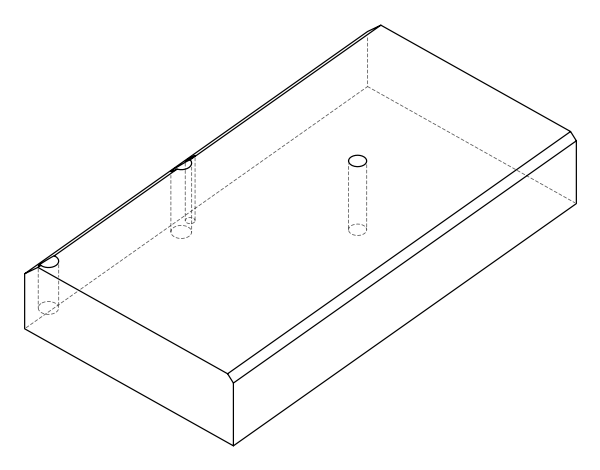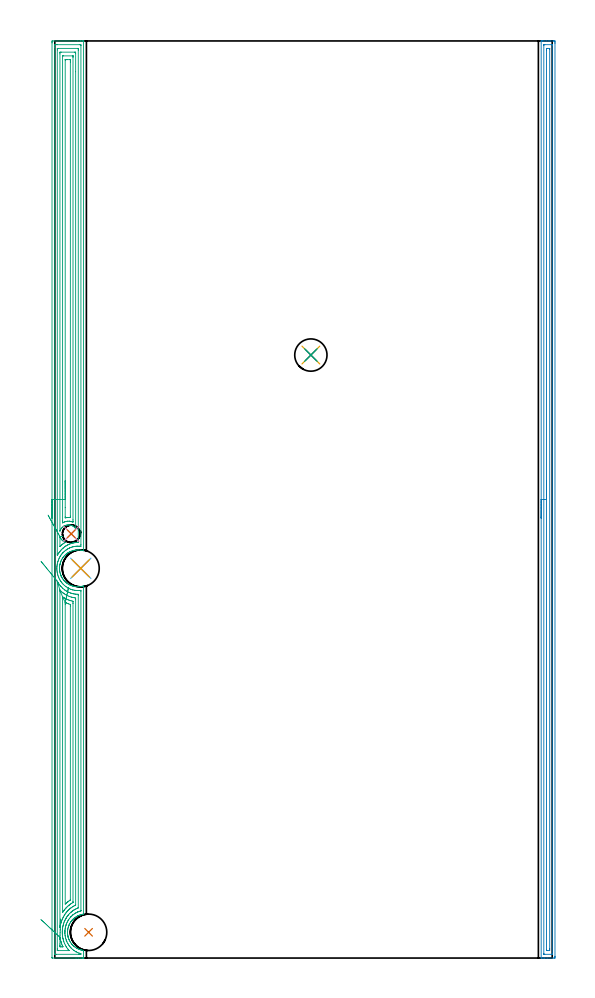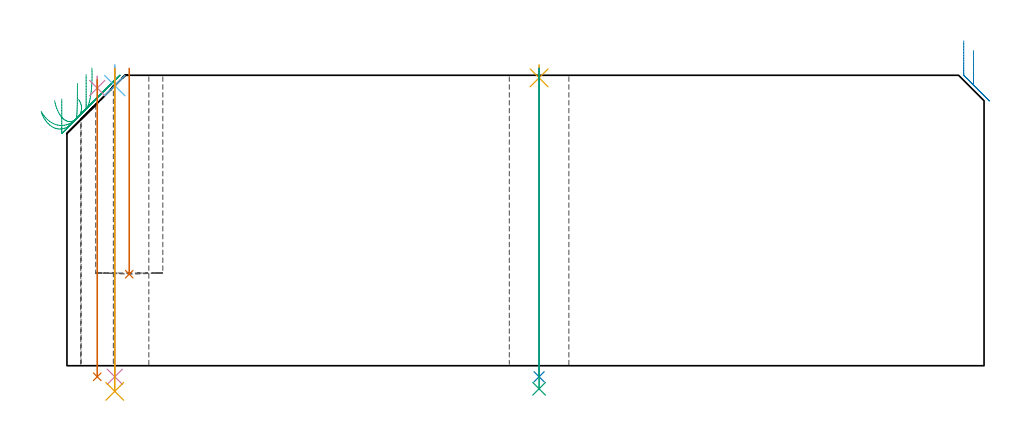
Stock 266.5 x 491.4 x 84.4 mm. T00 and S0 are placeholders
(PLAN: 11 operations, 6 tool changes, 37.8 min)
(1 INDEXABLE_INSERT_DRILL_BLIND_HOLE_FROM_SOLID | STEP1POCKET | NXT0302_010 | 0.24 min | 17159 mm3)
(2 AREA_MILL | FG_CHAMFER_SURFACE | UGT0205_001 | 11.99 min | 13455 mm3)
(3 AREA_MILL_1 | FG_CHAMFER_SURFACE_1 | UGT0205_001 | 23.59 min | 69682 mm3)
(4 SPOT_DRILL | STEP1HOLE | NXT0321_9005460120000 | 0.03 min | 0 mm3)
(5 SPOT_DRILL_1 | STEP1HOLE_1 | NXT0321_9005460120000 | 0.03 min | 18 mm3)
(6 SPOT_DRILL_2 | STEP1HOLE_2 | NXT0321_9005460120000 | 0.05 min | 103 mm3)
(7 DRILL_THROUGH_HOLE_INTO_CENTER | STEP1HOLE | NXT0301_065 | 0.35 min | 5258 mm3)
(8 DRILL_THROUGH_HOLE_INTO_CENTER_1 | STEP1HOLE_1 | NXT0301_065 | 0.36 min | 5806 mm3)
(9 DRILL_TO_ENLARGE_THROUGH_HOLE | STEP1HOLE_1 | UGT0301_244 | 0.37 min | 13979 mm3)
(10 DRILL_THROUGH_HOLE_INTO_CENTER_2 | STEP1HOLE_2 | NXT0301_065 | 0.36 min | 5584 mm3)
(11 DRILL_TO_ENLARGE_THROUGH_HOLE_1 | STEP1HOLE_2 | UGT0301_264 | 0.38 min | 19123 mm3)
(TOOL NXT0302_010 | Index. Insert Drill 19.5mm [880-D1950L25-05] | D19.5 PA176 FL98 Z2)
(TOOL UGT0205_001 | Chamfer Mill 20 x 3 x 45 deg. | D20 FL50 Z2)
(TOOL NXT0321_9005460120000 | NC Spot Drill, 142deg, 12mm, Carbide, Uncoated | D12 PA142 FL30 Z2)
(TOOL NXT0301_065 | Carbide Drill 9.4mm [860.1-0940-075A1-MM 2214] | D9.4 PA140 FL98 Z2)
(TOOL UGT0301_244 | Twist Drill 17.3 mm | D17.3 PA118 FL130 Z2)
(TOOL UGT0301_264 | Twist Drill 19.8 mm | D19.8 PA118 FL140 Z2)
(OP 1 INDEXABLE_INSERT_DRILL_BLIND_HOLE_FROM_SOLID)
G17 G21 G94 G90
T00 M6
G54
G17 G0 G90 X18.1 Y13.8 S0 M3
G43 Z94.4 H1
G94 G81 G98 Z26.6 F250. R86.4
G80
M5
M2
(OP 2 AREA_MILL)
G17 G21 G94 G90
T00 M6
G54
G17 G0 G90 X260.6 Y235.7 S1061 M3
G43 Z94.4 H0
G94 G1 Y235.738 Z93.528 F250.
Y235.852 Z92.663
Y236.041 Z91.812
Y236.303 Z90.98
Y236.637 Z90.174
Y237.04 Z89.4
Y237.508 Z88.664
Y238.04 Z87.972
Y238.629 Z87.329
Y239.272 Z86.74
Y239.964 Z86.208
Y240.7 Z85.74
Y241.474 Z85.337
Y242.28 Z85.003
Y243.112 Z84.741
Y243.963 Z84.552
Y244.828 Z84.438
Y245.7 Z84.4
Y491.214
X260.603 Y491.39 Z84.388
X260.655 Y491.393 Z84.337
X261.083 Y491.4 Z83.916
X261.334 Z83.666
X262.073 Z82.922
X263.333 Z81.664
X264.745 Z80.25
X265.376 Z79.621
X267.157 Z77.84
X267.418 Y491.398 Z77.579
X267.992 Y491.392 Z77.006
X267.994 Y491.346 Z77.004
X267.999 Y490.767 Z77.001
X268. Y490.183 Z77.
Y0.943
X267.999 Y0.633 Z77.001
X267.994 Y0.054 Z77.004
X267.992 Y0.008 Z77.006
X267.418 Y0. Z77.579
X263.855 Z81.14
X262.443 Z82.554
X262.073 Z82.922
X261.083 Z83.917
X260.655 Y0.007 Z84.337
X260.603 Y0.01 Z84.388
X260.6 Y0.186 Z84.4
Y245.7
X262.014 Z82.986
X262.015 Y489.097 Z82.985
X262.019 Y489.215 Z82.981
X262.027 Y489.39 Z82.973
X262.073 Y489.393 Z82.927
X262.545 Y489.399 Z82.455
X266.108 Z78.892
X266.527 Y489.39 Z78.473
X266.579 Y489.383 Z78.421
X266.584 Y489.155 Z78.416
X266.586 Y489.037 Z78.414
X266.585 Y2.303 Z78.415
X266.581 Y2.185 Z78.419
X266.573 Y2.01 Z78.427
X266.527 Y2.007 Z78.473
X266.056 Y2.001 Z78.944
X262.492 Z82.508
X262.073 Y2.01 Z82.927
X262.021 Y2.017 Z82.979
X262.016 Y2.244 Z82.984
X262.014 Y2.362 Z82.986
Y245.7
X263.428 Z81.572
X263.429 Y486.295 Z81.571
X263.43 Y486.721 Z81.57
X263.435 Y487.19 Z81.565
X263.442 Y487.39 Z81.558
X263.647 Y487.398 Z81.353
X264.955 Y487.4 Z80.045
X265.095 Y487.398 Z79.905
X265.145 Y487.394 Z79.855
X265.166 Y487.389 Z79.834
X265.168 Y487.382 Z79.832
X265.17 Y487.332 Z79.83
X265.171 Y487.19 Z79.829
X265.172 Y486.762 Z79.828
X265.171 Y5.105 Z79.829
X265.17 Y4.679 Z79.83
X265.165 Y4.21 Z79.835
X265.158 Y4.01 Z79.842
X264.953 Y4.002 Z80.047
X263.645 Y4. Z81.355
X263.505 Y4.002 Z81.495
X263.455 Y4.006 Z81.545
X263.434 Y4.011 Z81.566
X263.432 Y4.017 Z81.568
X263.43 Y4.068 Z81.57
X263.429 Y4.21 Z81.571
X263.428 Y4.638 Z81.572
Y245.7
Y246.572 Z81.61
Y247.436 Z81.723
Y248.288 Z81.912
Y249.12 Z82.175
Y249.926 Z82.508
Y250.7 Z82.911
Y251.436 Z83.38
Y252.128 Z83.911
Y252.771 Z84.501
Y253.36 Z85.144
Y253.891 Z85.836
Y254.36 Z86.572
Y254.763 Z87.345
Y255.097 Z88.151
Y255.359 Z88.983
Y255.548 Z89.835
Y255.662 Z90.7
Y255.7 Z91.572
G0 Z94.4
M5
M2
(OP 3 AREA_MILL_1)
G17 G21 G94 G90
T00 M6
G54
G17 G0 G90 X-1.5 Y235.7 S1061 M3
G43 Z94.4 H0
Z77.5
G94 G1 Y235.738 Z76.628 F250.
Y235.852 Z75.764
Y236.041 Z74.912
Y236.303 Z74.08
Y236.637 Z73.274
Y237.04 Z72.5
Y237.509 Z71.764
Y238.04 Z71.072
Y238.629 Z70.429
Y239.272 Z69.84
Y239.964 Z69.309
Y240.7 Z68.84
Y241.474 Z68.437
Y242.28 Z68.103
Y243.112 Z67.841
Y243.964 Z67.652
Y244.828 Z67.538
Y245.7 Z67.5
Y490.37
X-1.499 Y490.767 Z67.501
X-1.495 Y491.259 Z67.503
X-1.492 Y491.391 Z67.506
X-1.009 Y491.4 Z67.989
X12.256 Z81.251
X13.658 Z82.654
X14.024 Z83.019
X14.758 Z83.758
X14.992 Z83.992
X15.38 Y491.393 Z84.372
X15.397 Y491.391 Z84.388
X15.4 Y491.214 Z84.4
Y218.421
X15.397 Y218.247 Z84.389
X15.381 Y218.249 Z84.373
X15.141 Y218.303 Z84.141
X14.61 Y218.441 Z83.61
X14.171 Y218.535 Z83.171
X13.73 Y218.6 Z82.73
X12.85 Y218.68 Z81.85
X11.97 Z80.969
X11.372 Y218.627 Z80.37
X11.091 Y218.602 Z80.089
X10.211 Y218.45 Z79.209
X9.767 Y218.35 Z78.764
X9.603 Y218.297 Z78.6
X9.331 Y218.209 Z78.329
X8.711 Y217.984 Z77.711
X8.45 Y217.873 Z77.45
X8.007 Y217.663 Z77.007
X7.834 Y217.572 Z76.833
X7.57 Y217.431 Z76.57
X7.115 Y217.163 Z76.115
X6.993 Y217.09 Z75.992
X6.69 Y216.881 Z75.69
X6.559 Y216.781 Z75.558
X6.508 Y216.742 Z75.505
X6.443 Y216.693 Z75.442
X6.251 Y216.547 Z75.249
X6.172 Y216.483 Z75.17
X6.066 Y216.395 Z75.061
X5.902 Y216.262 Z74.902
X5.822 Y216.196 Z74.821
X5.81 Y216.185 Z74.81
X5.624 Y216.001 Z74.62
X5.366 Y215.751 Z74.364
X4.936 Y215.302 Z73.934
X4.581 Y214.857 Z73.58
X4.297 Y214.473 Z73.295
X4.248 Y214.408 Z73.247
X4.051 Y214.11 Z73.049
X3.957 Y213.949 Z72.955
X3.702 Y213.514 Z72.701
X3.47 Y213.054 Z72.466
X3.413 Y212.93 Z72.411
X3.271 Y212.62 Z72.271
X3.171 Y212.373 Z72.17
X2.952 Y211.726 Z71.95
X2.822 Y211.265 Z71.817
X2.739 Y210.92 Z71.738
X2.72 Y210.832 Z71.715
X2.718 Y210.818 Z71.713
X2.637 Y210.385 Z71.633
X2.574 Y209.938 Z71.571
X2.535 Y209.53 Z71.534
X2.532 Y209.491 Z71.531
X2.512 Y209.029 Z71.505
X2.511 Y208.923 Z71.503
Y208.75 Z71.509
X2.51 Y208.749
X2.509 Z71.508
X2.508 Y208.596
X2.531 Y208.135 Z71.529
X2.553 Y207.915 Z71.543
X2.566 Y207.742 Z71.562
X2.57 Y207.702 Z71.566
X2.631 Y207.255 Z71.625
X2.634 Y207.241 Z71.627
X2.711 Y206.808 Z71.71
X2.817 Y206.346 Z71.816
X2.94 Y205.913 Z71.937
X3.057 Y205.544 Z72.056
X3.082 Y205.467 Z72.08
X3.118 Y205.365 Z72.116
X3.125 Y205.345 Z72.123
X3.172 Y205.225 Z72.169
X3.335 Y204.855 Z72.33
X3.386 Y204.733 Z72.386
X3.413 Y204.673 Z72.412
X3.458 Y204.573 Z72.454
X3.466 Y204.557 Z72.462
X3.629 Y204.23 Z72.628
X3.682 Y204.123 Z72.682
X3.733 Y204.032 Z72.733
X3.932 Y203.679 Z72.93
X4.051 Y203.487 Z73.049
X4.292 Y203.133 Z73.29
X4.542 Y202.785 Z73.541
X4.592 Y202.722 Z73.591
X4.734 Y202.543 Z73.732
X4.931 Y202.308 Z73.929
X5.057 Y202.172 Z74.053
X5.315 Y201.891 Z74.312
X5.476 Y201.732 Z74.473
X5.559 Y201.65 Z74.556
X5.811 Y201.419 Z74.809
X6.312 Y200.997 Z75.311
X6.508 Y200.85 Z75.504
X6.691 Y200.718 Z75.689
X7.126 Y200.432 Z76.126
X7.57 Y200.162 Z76.57
X7.673 Y200.103 Z76.672
X7.834 Y200.022 Z76.833
X8.059 Y199.909 Z77.058
X8.45 Y199.728 Z77.45
X8.888 Y199.55 Z77.888
X9.33 Y199.397 Z78.329
X9.603 Y199.315 Z78.602
X9.957 Y199.209 Z78.956
X10.033 Y199.191 Z79.033
X10.21 Y199.149 Z79.21
X10.649 Y199.061 Z79.649
X11.09 Y198.997 Z80.09
X11.97 Y198.92 Z80.97
X12.85 Z81.85
X13.73 Y199. Z82.73
X14.171 Y199.065 Z83.171
X14.61 Y199.153 Z83.61
X14.845 Y199.209 Z83.845
X15.351 Y199.344 Z84.35
X15.366 Y199.345 Z84.366
X15.396 Y199.346 Z84.389
X15.4 Y199.191 Z84.4
Y23.887
X15.394 Y23.536 Z84.392
X14.921 Y23.451 Z83.921
X14.876 Y23.444 Z83.876
X14.61 Y23.391 Z83.61
X14.168 Y23.286 Z83.168
X13.987 Y23.236 Z82.986
X13.731 Y23.165 Z82.728
X13.582 Y23.118 Z82.578
X13.457 Y23.079 Z82.454
X12.85 Y22.844 Z81.849
X12.407 Y22.65 Z81.406
X12.256 Y22.574 Z81.255
X11.97 Y22.43 Z80.969
X11.532 Y22.185 Z80.532
X11.09 Y21.895 Z80.089
X10.929 Y21.779 Z79.929
X10.684 Y21.602 Z79.683
X10.556 Y21.502 Z79.555
X10.487 Y21.447 Z79.484
X10.392 Y21.374 Z79.392
X10.286 Y21.291 Z79.285
X10.21 Y21.227 Z79.209
X10.186 Y21.204 Z79.185
X10.045 Y21.07 Z79.041
X9.869 Y20.906 Z78.867
X9.776 Y20.82 Z78.775
X9.357 Y20.397 Z78.357
X9.33 Y20.368 Z78.33
X9.282 Y20.31 Z78.281
X9.013 Y19.986 Z78.009
X8.976 Y19.941 Z77.972
X8.635 Y19.503 Z77.634
X8.574 Y19.415 Z77.574
X8.45 Y19.235 Z77.45
X8.071 Y18.609 Z77.069
X7.836 Y18.165 Z76.833
X7.62 Y17.715 Z76.617
X7.582 Y17.627 Z76.577
X7.572 Y17.605 Z76.568
X7.42 Y17.215 Z76.419
X7.408 Y17.179 Z76.406
X7.282 Y16.821 Z76.281
X7.152 Y16.375 Z76.149
X7.042 Y15.927 Z76.037
X6.95 Y15.463 Z75.948
X6.921 Y15.266 Z75.917
X6.886 Y15.033 Z75.882
X6.84 Y14.586 Z75.835
X6.824 Y14.277 Z75.814
X6.814 Y14.139 Z75.809
X6.813 Y14.055 Z75.808
X6.812 Y14.036
X6.813 Y13.914 Z75.803
Y13.883
X6.809 Y13.692
X6.812 Y13.598 Z75.807
X6.819 Y13.47
X6.824 Y13.246 Z75.819
X6.86 Y12.797 Z75.856
X6.917 Y12.351 Z75.912
X6.933 Y12.26 Z75.928
X6.95 Y12.15 Z75.949
X6.994 Y11.903 Z75.991
X7.094 Y11.457 Z76.089
X7.12 Y11.366 Z76.113
X7.14 Y11.286 Z76.137
X7.171 Y11.167 Z76.17
X7.187 Y11.111 Z76.186
X7.215 Y11.008 Z76.213
X7.245 Y10.918 Z76.241
X7.356 Y10.563 Z76.355
X7.459 Y10.278 Z76.459
X7.571 Y9.997 Z76.569
X7.599 Y9.933 Z76.598
X7.72 Y9.669 Z76.717
X7.767 Y9.577 Z76.763
X7.946 Y9.219 Z76.945
X8.192 Y8.774 Z77.191
X8.45 Y8.366 Z77.449
X8.797 Y7.88 Z77.796
X8.859 Y7.802 Z77.859
X8.87 Y7.788 Z77.87
X9.013 Y7.611 Z78.009
X9.059 Y7.553 Z78.056
X9.112 Y7.49 Z78.111
X9.228 Y7.354 Z78.227
X9.308 Y7.262 Z78.304
X9.331 Y7.235 Z78.328
X9.56 Y6.986 Z78.559
X9.603 Y6.946 Z78.6
X9.656 Y6.894 Z78.655
X9.838 Y6.717 Z78.837
X9.881 Y6.675 Z78.878
X9.898 Y6.661 Z78.894
X9.968 Y6.596 Z78.967
X10.107 Y6.47 Z79.106
X10.192 Y6.394 Z79.188
X10.212 Y6.376 Z79.208
X10.552 Y6.092 Z79.55
X10.818 Y5.892 Z79.817
X11.09 Y5.702 Z80.089
X11.495 Y5.443 Z80.495
X11.908 Y5.198 Z80.905
X11.971 Y5.164 Z80.969
X12.408 Y4.95 Z81.406
X12.85 Y4.754 Z81.849
X13.099 Y4.658 Z82.098
X13.288 Y4.585 Z82.288
X13.646 Y4.466 Z82.646
X13.73 Y4.438 Z82.729
X14.024 Y4.352 Z83.02
X14.189 Y4.304 Z83.186
X14.399 Y4.253 Z83.397
X14.61 Y4.209 Z83.609
X14.982 Y4.143 Z83.981
X15.29 Y4.088 Z84.286
X15.366 Y4.073 Z84.362
X15.395 Y4.065 Z84.391
X15.4 Y3.763 Z84.4
Y0.186
X15.397 Y0.009 Z84.388
X15.38 Y0.008 Z84.372
X14.992 Y0. Z83.992
X14.758 Z83.758
X14.024 Z83.019
X12.773 Z81.77
X11.372 Z80.367
X-1.268 Y0.001 Z67.73
X-1.492 Y0.01 Z67.506
X-1.499 Y0.235 Z67.499
Y0.258
X-1.5 Y245.7 Z67.5
X-0.086 Z68.914
Y488.045
X-0.085 Y488.938 Z68.915
X-0.084 Y488.978 Z68.916
X-0.067 Y489.39 Z68.933
X0.346 Y489.397 Z69.346
X0.76 Y489.399 Z69.76
X1.227 Y489.4 Z70.227
X13.14 Y489.399 Z82.14
X13.61 Y489.397 Z82.61
X13.862 Y489.39 Z82.862
X13.979 Y489.379 Z82.979
X13.985 Y489.018 Z82.985
Y488.978
X13.986 Y221.551 Z82.986
X13.98 Y220.701 Z82.98
X13.979 Y220.657 Z82.979
X13.588 Y220.627 Z82.588
X13.15 Y220.657 Z82.15
X13.14 Y220.658 Z82.14
X12.686 Y220.67 Z81.686
X12.256 Y220.679 Z81.256
X12.233 Z81.233
X11.658 Y220.657 Z80.658
X11.395 Y220.633 Z80.395
X11.372 Y220.631 Z80.372
X10.961 Y220.584 Z79.961
X10.611 Y220.532 Z79.611
X10.487 Y220.51 Z79.487
X9.868 Y220.388 Z78.868
X9.603 Y220.328 Z78.603
X9.171 Y220.199 Z78.171
X8.719 Y220.044 Z77.719
X8.514 Y219.969 Z77.514
X7.989 Y219.762 Z76.989
X7.883 Y219.713 Z76.883
X7.834 Y219.688 Z76.834
X7.296 Y219.412 Z76.296
X6.95 Y219.222 Z75.95
X6.726 Y219.094 Z75.726
X6.35 Y218.868 Z75.35
X6.181 Y218.751 Z75.181
X6.066 Y218.668 Z75.066
X5.674 Y218.369 Z74.674
X5.17 Y217.973 Z74.17
X4.723 Y217.542 Z73.723
X4.297 Y217.121 Z73.297
X4.277 Y217.1 Z73.277
X4.257 Y217.079 Z73.257
X3.993 Y216.78 Z72.993
X3.865 Y216.622 Z72.865
X3.518 Y216.185 Z72.518
X3.473 Y216.124 Z72.473
X3.413 Y216.041 Z72.413
X3.108 Y215.599 Z72.108
X2.914 Y215.29 Z71.914
X2.77 Y215.046 Z71.77
X2.529 Y214.624 Z71.529
X2.45 Y214.475 Z71.45
X2.411 Y214.396 Z71.411
X2.166 Y213.869 Z71.166
X2.006 Y213.501 Z71.006
X1.903 Y213.239 Z70.903
X1.672 Y212.578 Z70.672
X1.644 Y212.486 Z70.644
X1.481 Y211.878 Z70.481
X1.442 Y211.713 Z70.442
X1.321 Y211.145 Z70.321
X1.262 Y210.818 Z70.262
X1.199 Y210.374 Z70.199
X1.152 Y209.924 Z70.152
X1.124 Y209.556 Z70.124
X1.101 Y209.029 Z70.101
Y208.684
X1.119 Y208.135 Z70.119
X1.145 Y207.745 Z70.145
X1.198 Y207.241 Z70.198
X1.272 Y206.723 Z70.272
X1.341 Y206.346 Z70.341
X1.513 Y205.584 Z70.513
X1.549 Y205.452 Z70.549
X1.644 Y205.118 Z70.644
X1.829 Y204.557 Z70.829
X1.938 Y204.26 Z70.938
X2.199 Y203.663 Z71.199
X2.529 Y202.981 Z71.529
X2.64 Y202.769 Z71.64
X2.783 Y202.511 Z71.783
X3.194 Y201.874 Z72.194
X3.413 Y201.563 Z72.413
X3.861 Y200.98 Z72.861
X4.297 Y200.486 Z73.297
X4.684 Y200.085 Z73.684
X5.181 Y199.632 Z74.181
X5.715 Y199.191 Z74.715
X6.066 Y198.934 Z75.066
X6.787 Y198.462 Z75.787
X6.95 Y198.364 Z75.95
X7.065 Y198.297 Z76.065
X7.834 Y197.919 Z76.834
X8.487 Y197.636 Z77.487
X8.719 Y197.555 Z77.719
X9.167 Y197.402 Z78.167
X9.603 Y197.276 Z78.603
X9.774 Y197.229 Z78.774
X10.487 Y197.085 Z79.487
X10.857 Y197.028 Z79.857
X11.372 Y196.977 Z80.372
X11.831 Y196.937 Z80.831
X12.256 Y196.93 Z81.256
X12.723 Z81.723
X13.14 Y196.952 Z82.14
X13.555 Y196.982 Z82.555
X13.869 Y197.007 Z82.869
X13.927 Y197.01 Z82.927
X13.979 Z82.979
X13.986 Y196.508 Z82.986
X13.985 Y25.462 Z82.985
X13.984 Y25.356 Z82.984
X13.981 Y25.303 Z82.981
X13.979 Y25.283 Z82.979
X13.954 Y25.273 Z82.954
X13.637 Y25.174 Z82.637
X13.14 Y25.019 Z82.14
X12.966 Y24.958 Z81.966
X12.5 Y24.782 Z81.5
X12.329 Y24.708 Z81.329
X12.256 Y24.674 Z81.256
X11.728 Y24.421 Z80.728
X11.372 Y24.236 Z80.372
X11.15 Y24.112 Z80.15
X10.769 Y23.887 Z79.769
X10.599 Y23.775 Z79.599
X10.487 Y23.697 Z79.487
X10.082 Y23.403 Z79.082
X9.603 Y23.041 Z78.603
X9.576 Y23.02 Z78.576
X9.545 Y22.993 Z78.545
X9.117 Y22.59 Z78.117
X8.719 Y22.207 Z77.719
X8.664 Y22.153 Z77.664
X8.612 Y22.099 Z77.612
X8.248 Y21.68 Z77.248
X7.855 Y21.204 Z76.855
X7.846 Y21.193 Z76.846
X7.834 Y21.177 Z76.834
X7.475 Y20.673 Z76.475
X7.244 Y20.31 Z76.244
X7.132 Y20.126 Z76.132
X6.95 Y19.817 Z75.95
X6.809 Y19.557 Z75.809
X6.736 Y19.415 Z75.736
X6.516 Y18.96 Z75.516
X6.319 Y18.521 Z75.319
X6.274 Y18.415 Z75.274
X6.245 Y18.34 Z75.245
X6.066 Y17.852 Z75.066
X6.009 Y17.684 Z75.009
X5.991 Y17.627 Z74.991
X5.811 Y16.989 Z74.811
X5.748 Y16.732 Z74.748
X5.645 Y16.263 Z74.645
X5.567 Y15.838 Z74.567
X5.516 Y15.5 Z74.516
X5.452 Y14.943 Z74.452
X5.432 Y14.69 Z74.432
X5.397 Y14.049 Z74.397
X5.396 Y14.032 Z74.396
X5.395 Y14.002 Z74.395
Y13.972
X5.397 Y13.83 Z74.397
X5.416 Y13.154 Z74.416
X5.433 Y12.9 Z74.433
X5.496 Y12.26 Z74.496
X5.545 Y11.893 Z74.545
X5.638 Y11.366 Z74.638
X5.77 Y10.77 Z74.77
X5.852 Y10.471 Z74.852
X6.066 Y9.751 Z75.066
X6.124 Y9.577 Z75.124
X6.137 Y9.541 Z75.137
X6.159 Y9.483 Z75.159
X6.356 Y8.991 Z75.356
X6.494 Y8.682 Z75.494
X6.93 Y7.808 Z75.93
X6.941 Y7.788 Z75.941
X6.95 Y7.773 Z75.95
X7.281 Y7.229 Z76.281
X7.501 Y6.894 Z76.501
X7.834 Y6.428 Z76.834
X8.178 Y5.999 Z77.178
X8.719 Y5.391 Z77.719
X8.86 Y5.247 Z77.86
X9.006 Y5.105 Z78.006
X9.603 Y4.572 Z78.603
X10.056 Y4.21 Z79.056
X10.487 Y3.903 Z79.487
X11.297 Y3.392 Z80.297
X11.372 Y3.349 Z80.372
X11.43 Y3.316 Z80.43
X12.256 Y2.931 Z81.256
X12.899 Y2.666 Z81.899
X13.14 Y2.585 Z82.14
X13.639 Y2.422 Z82.639
X13.979 Y2.307 Z82.979
Y2.208
X13.967 Y2.01 Z82.967
X13.554 Y2.003 Z82.554
X13.14 Y2.001 Z82.14
X12.673 Y2. Z81.673
X0.76 Y2.001 Z69.76
X0.29 Y2.003 Z69.29
X0.038 Y2.01 Z69.038
X-0.079 Y2.021 Z68.921
X-0.085 Y2.382 Z68.915
Y2.422
X-0.086 Y245.7 Z68.914
X1.328 Z70.328
X1.329 Y486.614 Z70.329
X1.331 Y487.19 Z70.331
X1.334 Y487.349 Z70.334
X1.335 Y487.381 Z70.335
X1.368 Y487.39 Z70.368
X1.439 Y487.397 Z70.439
X1.644 Y487.399 Z70.644
X12.256 Z81.256
X12.464 Y487.397 Z81.464
X12.523 Y487.394 Z81.523
X12.556 Y487.39 Z81.556
X12.565 Y487.377 Z81.565
X12.568 Y487.296 Z81.568
X12.57 Y487.19 Z81.57
X12.571 Y486.871 Z81.571
Y486.295
Y223.34
X12.57 Y223.022 Z81.57
X12.566 Y222.702 Z81.566
X12.564 Y222.689 Z81.564
X12.56 Y222.686 Z81.56
X12.541 Y222.682 Z81.541
X12.035 Y222.669 Z81.035
X11.372 Y222.629 Z80.372
X11.202 Y222.617 Z80.202
X10.859 Y222.579 Z79.859
X10.408 Y222.514 Z79.408
X10.033 Y222.445 Z79.033
X9.672 Y222.375 Z78.672
X9.603 Y222.358 Z78.603
X8.976 Y222.185 Z77.976
X8.719 Y222.101 Z77.719
X8.315 Y221.96 Z77.315
X7.834 Y221.775 Z76.834
X7.676 Y221.711 Z76.676
X7.316 Y221.551 Z76.316
X7.071 Y221.429 Z76.071
X6.95 Y221.365 Z75.95
X6.494 Y221.117 Z75.494
X6.066 Y220.871 Z75.066
X5.933 Y220.791 Z74.933
X5.718 Y220.657 Z74.718
X5.404 Y220.432 Z74.404
X5.181 Y220.265 Z74.181
X4.538 Y219.762 Z73.538
X4.408 Y219.65 Z73.408
X4.297 Y219.549 Z73.297
X3.951 Y219.218 Z72.951
X3.594 Y218.868 Z72.594
X3.504 Y218.776 Z72.504
X3.413 Y218.678 Z72.413
X3.081 Y218.309 Z72.081
X2.809 Y217.973 Z71.809
X2.685 Y217.815 Z71.685
X2.529 Y217.608 Z71.529
X2.308 Y217.302 Z71.308
X2.154 Y217.079 Z71.154
X1.951 Y216.768 Z70.951
X1.644 Y216.268 Z70.644
X1.342 Y215.741 Z70.342
X1.336 Y215.955 Z70.336
X1.331 Y216.185 Z70.331
X1.329 Y216.355 Z70.329
Y216.504
X1.328 Y245.7 Z70.328
X2.743 Z71.743
X2.744 Y484.506 Z71.744
X2.749 Y485.177 Z71.749
X2.757 Y485.39 Z71.757
X2.971 Y485.395 Z71.971
X3.413 Y485.4 Z72.413
X10.487 Z79.487
X10.929 Y485.395 Z79.929
X11.143 Y485.39 Z80.143
X11.15 Y485.268 Z80.15
X11.156 Y484.724 Z80.156
X11.157 Y474.941 Z80.157
Y230.428
X11.155 Y230.299 Z80.155
X11.15 Y230.167 Z80.15
X11.09 Y230.24 Z80.09
X10.983 Y230.373 Z79.983
X10.872 Y230.501 Z79.872
X10.55 Y230.817 Z79.55
X10.21 Y231.11 Z79.21
X10.009 Y231.258 Z79.009
X9.801 Y231.395 Z78.801
X9.33 Y231.637 Z78.33
X8.894 Y231.815 Z77.894
X8.45 Y231.948 Z77.45
X8.012 Y232.035 Z77.012
X7.57 Y232.081 Z76.57
X7.13 Y232.086 Z76.13
X6.69 Y232.049 Z75.69
X6.247 Y231.972 Z75.247
X5.81 Y231.85 Z74.81
X5.364 Y231.681 Z74.364
X4.93 Y231.469 Z73.93
X4.798 Y231.395 Z73.798
X4.416 Y231.123 Z73.416
X4.05 Y230.821 Z73.05
X3.732 Y230.501 Z72.732
X3.437 Y230.13 Z72.437
X3.17 Y229.739 Z72.17
X3.096 Y229.607 Z72.096
X2.971 Y229.336 Z71.968
X2.916 Y229.22 Z71.915
X2.89 Y229.166 Z71.889
X2.748 Y228.799 Z71.747
X2.743 Y228.85 Z71.743
Y228.861
Y245.7
X4.157 Z73.157
Y483.001
X4.16 Y483.285 Z73.16
X4.164 Y483.365 Z73.164
X4.166 Y483.392 Z73.166
X4.172 Y483.394 Z73.172
X4.213 Y483.397 Z73.213
X4.297 Y483.399 Z73.297
X4.507 Y483.4 Z73.507
X9.603 Y483.399 Z78.603
X9.699 Y483.397 Z78.699
X9.727 Y483.394 Z78.727
X9.736 Y483.392 Z78.736
X9.738 Y483.331 Z78.738
X9.741 Y483.143 Z78.741
X9.743 Y482.859 Z78.743
Y482.718
Y234.825
X9.742 Y234.073 Z78.742
X9.741 Y233.933 Z78.741
X9.736 Y233.79 Z78.736
X9.724 Y233.568 Z78.724
X9.335 Y233.706 Z78.335
X8.95 Y233.839 Z77.95
X8.719 Y233.902 Z77.719
X8.314 Y233.985 Z77.314
X7.85 Y234.057 Z76.85
X7.834 Y234.059 Z76.834
X7.697 Y234.073 Z76.697
X6.952 Y234.075 Z75.952
X6.926 Y234.073 Z75.926
X6.17 Y233.967 Z75.17
X6.066 Y233.946 Z75.066
X5.47 Y233.781 Z74.47
X5.181 Y233.672 Z74.181
X4.835 Y233.528 Z73.835
X4.297 Y233.259 Z73.297
X4.245 Y233.231 Z73.245
X4.158 Y233.178 Z73.158
X4.157 Y234.073 Z73.157
Y245.7
X5.571 Z74.571
X5.572 Y481.179 Z74.572
X5.573 Y481.304 Z74.573
X5.576 Y481.366 Z74.576
X5.578 Y481.388 Z74.578
X5.606 Y481.394 Z74.606
X6.066 Y481.398 Z75.066
X6.484 Y481.4 Z75.484
X7.834 Y481.399 Z76.834
X8.257 Y481.396 Z77.257
X8.32 Y481.39 Z77.32
X8.323 Y481.329 Z77.323
X8.327 Y480.929 Z77.327
X8.329 Y480.429 Z77.329
Y480.034
Y236.756
X8.328 Y236.257 Z77.328
X8.325 Y236.089 Z77.325
X8.322 Y236.031 Z77.322
X8.318 Y236.013 Z77.318
X8.298 Z77.298
X8.199 Y236.021 Z77.199
X7.834 Y236.054 Z76.834
X7.633 Y236.065 Z76.633
X6.95 Z75.95
X6.763 Y236.05 Z75.763
X6.066 Y235.963 Z75.066
X5.979 Y235.95 Z74.979
X5.588 Y235.862 Z74.588
X5.578 Z74.578
X5.575 Y236.057 Z74.575
X5.572 Y236.361 Z74.572
X5.571 Y241.478 Z74.571
Y245.7
Y246.572 Z74.609
Y247.437 Z74.723
Y248.288 Z74.912
Y249.12 Z75.174
Y249.926 Z75.508
Y250.7 Z75.911
Y251.436 Z76.38
Y252.128 Z76.911
Y252.771 Z77.5
Y253.36 Z78.143
Y253.892 Z78.835
Y254.36 Z79.571
Y254.763 Z80.345
Y255.097 Z81.151
Y255.359 Z81.983
Y255.548 Z82.835
Y255.662 Z83.7
Y255.7 Z84.571
G0 X-3.601 Y237.304 Z77.019
G1 X-3.419 Y236.974 Z76.232
X-3.204 Y236.585 Z75.481
X-2.959 Y236.141 Z74.772
X-2.684 Y235.644 Z74.11
X-2.383 Y235.098 Z73.499
X-2.057 Y234.508 Z72.946
X-1.709 Y233.878 Z72.453
X-1.341 Y233.213 Z72.024
X-0.957 Y232.518 Z71.664
X-0.559 Y231.797 Z71.374
X-0.15 Y231.058 Z71.157
X0.266 Y230.304 Z71.015
X0.687 Y229.543 Z70.948
X1.109 Y228.78 Z70.957
X1.529 Y228.02 Z71.042
X1.943 Y227.269 Z71.202
X2.35 Y226.534 Z71.437
X2.745 Y225.819 Z71.744
X2.767 Y225.777 Z71.764
X2.794 Y225.703 Z71.786
X2.8 Y225.684 Z71.792
X2.806 Y225.661 Z71.802
X2.819 Y225.621 Z71.815
X2.823 Y225.619 Z71.813
X2.824 Y225.615 Z71.814
X2.835 Y225.578 Z71.827
X2.92 Y225.374 Z71.918
X2.971 Y225.254 Z71.969
X2.982 Y225.23 Z71.979
X3.009 Y225.162 Z72.009
X3.02 Y225.137 Z72.02
X3.092 Y224.996 Z72.092
X3.17 Y224.86 Z72.17
X3.38 Y224.546 Z72.38
X3.606 Y224.243 Z72.606
X3.822 Y224.001 Z72.822
X4.05 Y223.774 Z73.05
X4.309 Y223.553 Z73.309
X4.578 Y223.349 Z73.578
X4.752 Y223.237 Z73.752
X4.93 Y223.129 Z73.93
X5.364 Y222.919 Z74.364
X5.643 Y222.803 Z74.643
X5.589 Y222.767 Z74.589
X5.141 Y222.486 Z74.141
X5.081 Y222.445 Z74.081
X4.627 Y222.112 Z73.627
X4.297 Y221.863 Z73.297
X4.123 Y221.727 Z73.123
X3.902 Y221.551 Z72.902
X3.638 Y221.324 Z72.638
X3.413 Y221.118 Z72.413
X3.177 Y220.895 Z72.177
X2.858 Y220.585 Z71.858
X2.774 Y220.508 Z71.774
X2.752 Y220.489 Z71.752
X2.749 Y220.499 Z71.749
X2.746 Y220.546 Z71.746
X2.743 Y220.604 Z71.743
Y220.657
Y225.819
X2.745 Z71.744
X3.13 Y225.838 Z72.097
X3.466 Y225.854 Z72.498
X3.746 Y225.868 Z72.94
X3.967 Y225.878 Z73.414
X4.124 Y225.886 Z73.913
X4.215 Y225.89 Z74.428
X4.237 Y225.891 Z74.951
X4.192 Y225.889 Z75.472
X4.079 Y225.884 Z75.983
X3.9 Y225.875 Z76.475
X3.658 Y225.863 Z76.939
X3.358 Y225.849 Z77.367
G0 X-7.401 Y212.568 Z73.433
G1 X-7.086 Y212.182 Z72.717
X-6.732 Y211.749 Z72.047
X-6.343 Y211.273 Z71.428
X-5.921 Y210.757 Z70.866
X-5.47 Y210.205 Z70.363
X-4.992 Y209.621 Z69.925
X-4.493 Y209.01 Z69.554
X-3.975 Y208.376 Z69.253
X-3.442 Y207.724 Z69.024
X-2.898 Y207.059 Z68.87
X-2.349 Y206.386 Z68.792
X-1.796 Y205.711 Z68.789
X-1.246 Y205.038 Z68.862
X-0.702 Y204.372 Z69.011
X-0.169 Y203.719 Z69.235
X0.351 Y203.084 Z69.531
X0.852 Y202.471 Z69.897
X1.331 Y201.885 Z70.331
X1.339 Y201.874 Z70.339
X1.644 Y201.335 Z70.644
X1.862 Y200.98 Z70.862
X2.253 Y200.364 Z71.253
X2.453 Y200.085 Z71.453
X2.529 Y199.986 Z71.529
X2.875 Y199.544 Z71.875
X3.176 Y199.191 Z72.176
X3.413 Y198.925 Z72.413
X4.036 Y198.297 Z73.036
X4.297 Y198.059 Z73.297
X5.075 Y197.402 Z74.075
X5.181 Y197.322 Z74.181
X5.468 Y197.112 Z74.468
X6.066 Y196.734 Z75.066
X6.432 Y196.508 Z75.432
X6.95 Y196.24 Z75.95
X7.474 Y195.977 Z76.474
X7.834 Y195.829 Z76.834
X8.37 Y195.613 Z77.37
X8.719 Y195.498 Z77.719
X8.887 Y195.443 Z77.887
X9.603 Y195.248 Z78.603
X10.063 Y195.147 Z79.063
X10.487 Y195.074 Z79.487
X11.097 Y194.996 Z80.097
X11.372 Y194.974 Z80.372
X12.049 Y194.928 Z81.049
X12.454 Y194.91 Z81.454
X12.565 Y194.901 Z81.565
X12.568 Y194.825 Z81.568
X12.569 Y194.719 Z81.569
X12.571 Y194.4 Z81.571
Y27.146
X12.57 Y27.039 Z81.57
X12.567 Y26.955 Z81.567
X12.565 Y26.903 Z81.565
X12.544 Y26.884 Z81.544
X12.121 Y26.707 Z81.121
X11.802 Y26.571 Z80.802
X11.508 Y26.432 Z80.508
X11.372 Y26.365 Z80.372
X10.92 Y26.132 Z79.92
X10.487 Y25.889 Z79.487
X10.354 Y25.811 Z79.354
X10.136 Y25.676 Z79.136
X9.818 Y25.459 Z78.818
X9.603 Y25.305 Z78.603
X9.304 Y25.084 Z78.304
X8.909 Y24.782 Z77.909
X8.805 Y24.694 Z77.805
X8.719 Y24.617 Z77.719
X8.345 Y24.265 Z77.345
X7.948 Y23.887 Z76.948
X7.891 Y23.83 Z76.891
X7.834 Y23.769 Z76.834
X7.47 Y23.361 Z76.47
X7.155 Y22.993 Z76.155
X7.063 Y22.879 Z76.063
X6.95 Y22.735 Z75.95
X6.681 Y22.371 Z75.681
X6.483 Y22.099 Z75.483
X6.318 Y21.843 Z75.318
X6.066 Y21.444 Z75.066
X5.976 Y21.295 Z74.976
X5.924 Y21.204 Z74.924
X5.662 Y20.718 Z74.662
X5.454 Y20.31 Z74.454
X5.365 Y20.125 Z74.365
X5.181 Y19.729 Z74.181
X5.088 Y19.51 Z74.088
X5.051 Y19.415 Z74.051
X4.848 Y18.858 Z73.848
X4.729 Y18.521 Z73.729
X4.629 Y18.185 Z73.629
X4.471 Y17.627 Z73.471
X4.435 Y17.487 Z73.435
X4.297 Y16.9 Z73.297
X4.269 Y16.761 Z73.269
X4.264 Y16.732 Z73.264
X4.144 Y15.993 Z73.144
X4.122 Y15.838 Z73.122
X4.049 Y15.194 Z73.049
X4.029 Y14.943 Z73.029
X3.999 Y14.35 Z72.999
X3.988 Y14.049 Z72.988
X3.994 Y13.461 Z72.994
X4.001 Y13.154 Z73.001
X4.043 Y12.517 Z73.043
X4.069 Y12.26 Z73.069
X4.156 Y11.508 Z73.156
X4.179 Y11.366 Z73.179
X4.297 Y10.701 Z73.297
X4.348 Y10.471 Z73.348
X4.363 Y10.405 Z73.363
X4.482 Y9.937 Z73.482
X4.585 Y9.577 Z73.585
X4.708 Y9.161 Z73.708
X4.867 Y8.682 Z73.867
X5.181 Y7.862 Z74.181
X5.213 Y7.788 Z74.213
X5.239 Y7.729 Z74.239
X5.66 Y6.894 Z74.66
X5.799 Y6.624 Z74.799
X6.066 Y6.155 Z75.066
X6.159 Y5.999 Z75.159
X6.316 Y5.746 Z75.316
X6.769 Y5.105 Z75.769
X6.95 Y4.864 Z75.95
X7.238 Y4.505 Z76.238
X7.65 Y4.015 Z76.65
X7.615 Y4.01 Z76.615
X7.505 Y4.005 Z76.505
X7.366 Y4.001 Z76.366
X1.644 Z70.644
X1.436 Y4.003 Z70.436
X1.377 Y4.006 Z70.377
X1.344 Y4.01 Z70.344
X1.335 Y4.023 Z70.335
X1.332 Y4.104 Z70.332
X1.33 Y4.21 Z70.33
X1.329 Y4.529 Z70.329
Y5.105
Y201.299
X1.33 Y201.884 Z70.33
X2.753 Y197.11 Z71.753
X2.793 Y197.073 Z71.793
X2.984 Y196.889 Z71.984
X3.378 Y196.508 Z72.378
X3.413 Y196.476 Z72.413
X3.666 Y196.252 Z72.666
X4.297 Y195.729 Z73.297
X4.442 Y195.613 Z73.442
X4.873 Y195.307 Z73.873
X5.181 Y195.107 Z74.181
X5.791 Y194.719 Z74.791
X6.066 Y194.567 Z75.066
X6.388 Y194.393 Z75.388
X6.95 Y194.124 Z75.95
X7.636 Y193.824 Z76.636
X7.834 Y193.747 Z76.834
X7.958 Y193.7 Z76.958
X8.719 Y193.459 Z77.719
X9.226 Y193.311 Z78.226
X9.603 Y193.226 Z78.603
X10.342 Y193.077 Z79.342
X10.487 Y193.051 Z79.487
X11.15 Y192.93 Z80.15
X11.156 Y192.254 Z80.156
X11.157 Y192.036 Z80.157
Y28.577
X11.155 Y28.468 Z80.155
X11.153 Y28.415 Z80.153
X11.151 Y28.393 Z80.151
X11.11 Y28.359 Z80.11
X10.696 Y28.148 Z79.696
X10.487 Y28.037 Z79.487
X10.122 Y27.834 Z79.122
X9.603 Y27.53 Z78.603
X9.563 Y27.506 Z78.563
X9.5 Y27.465 Z78.5
X9.039 Y27.14 Z78.039
X8.719 Y26.909 Z77.719
X8.526 Y26.765 Z77.526
X8.276 Y26.571 Z77.276
X8.036 Y26.366 Z77.036
X7.834 Y26.187 Z76.834
X7.571 Y25.942 Z76.571
X7.292 Y25.676 Z76.292
X7.121 Y25.504 Z76.121
X6.95 Y25.325 Z75.95
X6.693 Y25.042 Z75.693
X6.462 Y24.782 Z75.462
X6.281 Y24.564 Z75.281
X6.066 Y24.298 Z75.066
X5.888 Y24.067 Z74.888
X5.753 Y23.887 Z74.753
X5.513 Y23.552 Z74.513
X5.181 Y23.055 Z74.181
X5.158 Y23.017 Z74.158
X5.143 Y22.993 Z74.143
X4.827 Y22.458 Z73.827
X4.626 Y22.099 Z73.626
X4.511 Y21.882 Z73.511
X4.297 Y21.469 Z73.297
X4.211 Y21.291 Z73.211
X4.17 Y21.204 Z73.17
X3.937 Y20.674 Z72.937
X3.789 Y20.31 Z72.789
X3.685 Y20.034 Z72.685
X3.458 Y19.415 Z72.458
X3.446 Y19.381 Z72.446
X3.413 Y19.276 Z72.413
X3.244 Y18.691 Z72.244
X3.197 Y18.521 Z72.197
X3.12 Y18.225 Z72.12
X3.061 Y17.983 Z72.061
X2.979 Y17.627 Z71.979
X2.949 Y17.487 Z71.949
X2.903 Y17.248 Z71.903
X2.766 Y16.492 Z71.766
X2.762 Y16.476 Z71.762
X2.755 Y16.446 Z71.755
X2.75 Y16.47 Z71.75
X2.746 Y16.512 Z71.746
X2.743 Y16.732 Z71.743
Y16.85
Y196.508
X2.748 Y197.041 Z71.748
X2.75 Y197.095 Z71.75
X2.753 Y197.11 Z71.753
X4.166 Y193.552 Z73.166
X4.181 Y193.544 Z73.181
X4.224 Y193.518 Z73.224
X5.181 Y192.908 Z74.181
X5.236 Y192.875 Z74.236
X6.066 Y192.442 Z75.066
X6.928 Y192.036 Z75.928
X6.966 Y192.019 Z75.966
X7.512 Y191.807 Z76.512
X7.834 Y191.695 Z76.834
X8.34 Y191.524 Z77.34
X8.719 Y191.419 Z77.719
X9.535 Y191.21 Z78.535
X9.603 Y191.188 Z78.603
X9.736 Y191.141 Z78.736
X9.738 Y191.004 Z78.738
X9.743 Y190.247 Z78.743
Y190.105
X9.742 Y30.148 Z78.742
X9.741 Y30.009 Z78.741
X9.736 Y29.865 Z78.736
X9.732 Y29.787 Z78.732
X9.697 Y29.764 Z78.697
X9.603 Y29.705 Z78.603
X9.325 Y29.535 Z78.325
X8.868 Y29.254 Z77.868
X8.778 Y29.193 Z77.778
X8.719 Y29.152 Z77.719
X8.261 Y28.822 Z77.261
X7.834 Y28.51 Z76.834
X7.749 Y28.446 Z76.749
X7.639 Y28.359 Z76.639
X7.264 Y28.042 Z76.264
X6.95 Y27.761 Z75.95
X6.797 Y27.62 Z75.797
X6.635 Y27.465 Z75.635
X6.349 Y27.178 Z75.349
X6.066 Y26.887 Z75.066
X5.914 Y26.724 Z74.914
X5.776 Y26.571 Z74.776
X5.501 Y26.247 Z74.501
X5.181 Y25.865 Z74.181
X5.098 Y25.761 Z74.098
X5.033 Y25.676 Z74.033
X4.719 Y25.249 Z73.719
X4.384 Y24.782 Z73.384
X4.208 Y24.521 Z73.208
X4.169 Y24.468 Z73.169
X4.162 Y24.463 Z73.162
X4.161 Y24.471 Z73.161
X4.159 Y24.545 Z73.159
X4.157 Y24.924 Z73.157
Y193.072
X4.159 Y193.214 Z73.159
X4.164 Y193.497 Z73.164
X4.166 Y193.552 Z73.166
X5.588 Y190.539 Z74.588
X5.791 Y190.452 Z74.791
X5.917 Y190.397 Z74.917
X6.066 Y190.329 Z75.066
X6.247 Y190.247 Z75.247
X6.95 Y189.955 Z75.95
X7.418 Y189.774 Z76.418
X8.265 Y189.489 Z77.265
X8.322 Y189.461 Z77.322
X8.325 Y189.423 Z77.325
X8.326 Y189.352 Z77.326
X8.328 Y188.853 Z77.328
X8.329 Y188.458 Z77.329
X8.328 Y31.437 Z77.328
X8.327 Y31.24 Z77.327
X8.324 Y31.142 Z77.324
X8.322 Y31.122 Z77.322
X8.307 Y31.102 Z77.307
X8.231 Y31.043 Z77.231
X7.997 Y30.878 Z76.997
X7.834 Y30.762 Z76.834
X7.482 Y30.504 Z76.482
X7.001 Y30.148 Z76.001
X6.972 Y30.126 Z75.972
X6.95 Y30.107 Z75.95
X6.492 Y29.717 Z75.492
X6.066 Y29.337 Z75.066
X6.023 Y29.297 Z75.023
X5.571 Y28.859 Z74.571
Y189.352
X5.572 Y189.852 Z74.572
X5.575 Y190.247 Z74.575
X5.578 Y190.495 Z74.578
X5.588 Y190.539 Z74.588
X5.771 Y191.363 Z74.81
X5.949 Y192.165 Z75.104
X6.12 Y192.938 Z75.469
X6.285 Y193.678 Z75.902
X6.44 Y194.378 Z76.399
X6.585 Y195.033 Z76.956
X6.72 Y195.638 Z77.57
X6.842 Y196.189 Z78.236
X6.951 Y196.68 Z78.948
X7.046 Y197.11 Z79.701
X7.127 Y197.473 Z80.49
X7.193 Y197.768 Z81.309
X7.242 Y197.993 Z82.15
X7.276 Y198.145 Z83.009
X7.293 Y198.223 Z83.877
X7.294 Y198.227 Z84.75
X7.279 Y198.157 Z85.619
X7.247 Y198.013 Z86.479
G0 Z94.4
X-7.481 Y20.663
Z73.912
G1 X-7.082 Y20.291 Z73.231
X-6.641 Y19.881 Z72.6
X-6.161 Y19.434 Z72.025
X-5.646 Y18.955 Z71.508
X-5.1 Y18.447 Z71.055
X-4.528 Y17.914 Z70.669
X-3.933 Y17.361 Z70.352
X-3.32 Y16.79 Z70.107
X-2.694 Y16.207 Z69.936
X-2.059 Y15.617 Z69.841
X-1.42 Y15.023 Z69.821
X-0.783 Y14.43 Z69.877
X-0.152 Y13.842 Z70.009
X0.469 Y13.265 Z70.216
X1.074 Y12.702 Z70.496
X1.658 Y12.158 Z70.847
X2.219 Y11.636 Z71.266
X2.75 Y11.142 Z71.75
X2.756 Y11.136 Z71.756
X2.759 Y11.132 Z71.759
X2.879 Y10.471 Z71.879
X2.905 Y10.335 Z71.905
X2.969 Y10.026 Z71.969
X3.075 Y9.577 Z72.075
X3.207 Y9.058 Z72.207
X3.267 Y8.83 Z72.267
X3.311 Y8.682 Z72.311
X3.413 Y8.351 Z72.413
X3.602 Y7.788 Z72.602
X3.714 Y7.483 Z72.714
X3.95 Y6.894 Z72.95
X4.05 Y6.664 Z73.05
X4.297 Y6.139 Z73.297
X4.326 Y6.069 Z73.326
X4.297 Y6.002 Z73.297
X4.296 Y6.001 Z73.296
X3.413 Y6. Z72.413
X2.971 Y6.006 Z71.971
X2.757 Y6.01 Z71.757
X2.75 Y6.132 Z71.75
X2.744 Y6.675 Z71.744
X2.743 Y6.894 Z71.743
Y7.571
Y9.952
Y10.254
X2.75 Y11.142 Z71.75
X2.776 Y12.012 Z71.814
X2.802 Y12.872 Z71.954
X2.828 Y13.717 Z72.169
X2.853 Y14.541 Z72.456
X2.877 Y15.336 Z72.814
X2.9 Y16.097 Z73.24
X2.921 Y16.818 Z73.731
X2.942 Y17.493 Z74.282
X2.961 Y18.118 Z74.891
X2.978 Y18.687 Z75.552
X2.993 Y19.197 Z76.26
X3.007 Y19.643 Z77.009
X3.018 Y20.022 Z77.795
X3.028 Y20.332 Z78.611
X3.035 Y20.568 Z79.45
X3.04 Y20.731 Z80.307
X3.042 Y20.819 Z81.175
X3.043 Y20.831 Z82.047
G0 Z94.4
M5
M2
(OP 4 SPOT_DRILL)
G17 G21 G94 G90
T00 M6
G54
G17 G0 G90 X8.8 Y227.3 S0 M3
G43 Z94.4 H0
G94 G81 G98 Z80.687 F250. R84.1
G80
M5
M2
(OP 5 SPOT_DRILL_1)
G17 G21 G94 G90
T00 M6
G54
G17 G0 G90 X137.2 Y323.1 S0 M3
G43 Z94.4 H0
G94 G81 G98 Z83.655 F250. R87.4
G80
M5
M2
(OP 6 SPOT_DRILL_2)
G17 G21 G94 G90
T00 M6
G54
G17 G0 G90 X13.9 Y208.8 S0 M3
G43 Z94.4 H0
G94 G81 G98 Z81.4 F250. R87.4
G80
M5
M2
(OP 7 DRILL_THROUGH_HOLE_INTO_CENTER)
G17 G21 G94 G90
T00 M6
G54
G17 G0 G90 X8.8 Y227.3 S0 M3
G43 Z94.4 H1
G94 G73 G98 Z-3.211 F250. Q9.368 R83.1
G80
M5
M2
(OP 8 DRILL_THROUGH_HOLE_INTO_CENTER_1)
G17 G21 G94 G90
T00 M6
G54
G17 G0 G90 X137.2 Y323.1 S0 M3
G43 Z94.4 H1
G94 G73 G98 Z-3.211 F250. Q8.761 R86.4
G80
M5
M2
(OP 9 DRILL_TO_ENLARGE_THROUGH_HOLE)
G17 G21 G94 G90
T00 M6
G54
G17 G0 G90 X137.2 Y323.1 S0 M3
G43 Z94.4 H0
G94 G73 G98 Z-6.697 F250. Q15.183 R86.4
G80
M5
M2
(OP 10 DRILL_THROUGH_HOLE_INTO_CENTER_2)
G17 G21 G94 G90
T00 M6
G54
G17 G0 G90 X13.9 Y208.8 S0 M3
G43 Z94.4 H1
G94 G73 G98 Z-3.211 F250. Q8.761 R86.4
G80
M5
M2
(OP 11 DRILL_TO_ENLARGE_THROUGH_HOLE_1)
G17 G21 G94 G90
T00 M6
G54
G17 G0 G90 X13.9 Y208.8 S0 M3
G43 Z94.4 H0
G94 G73 G98 Z-7.449 F250. Q18.37 R86.4
G80
M5
M2
